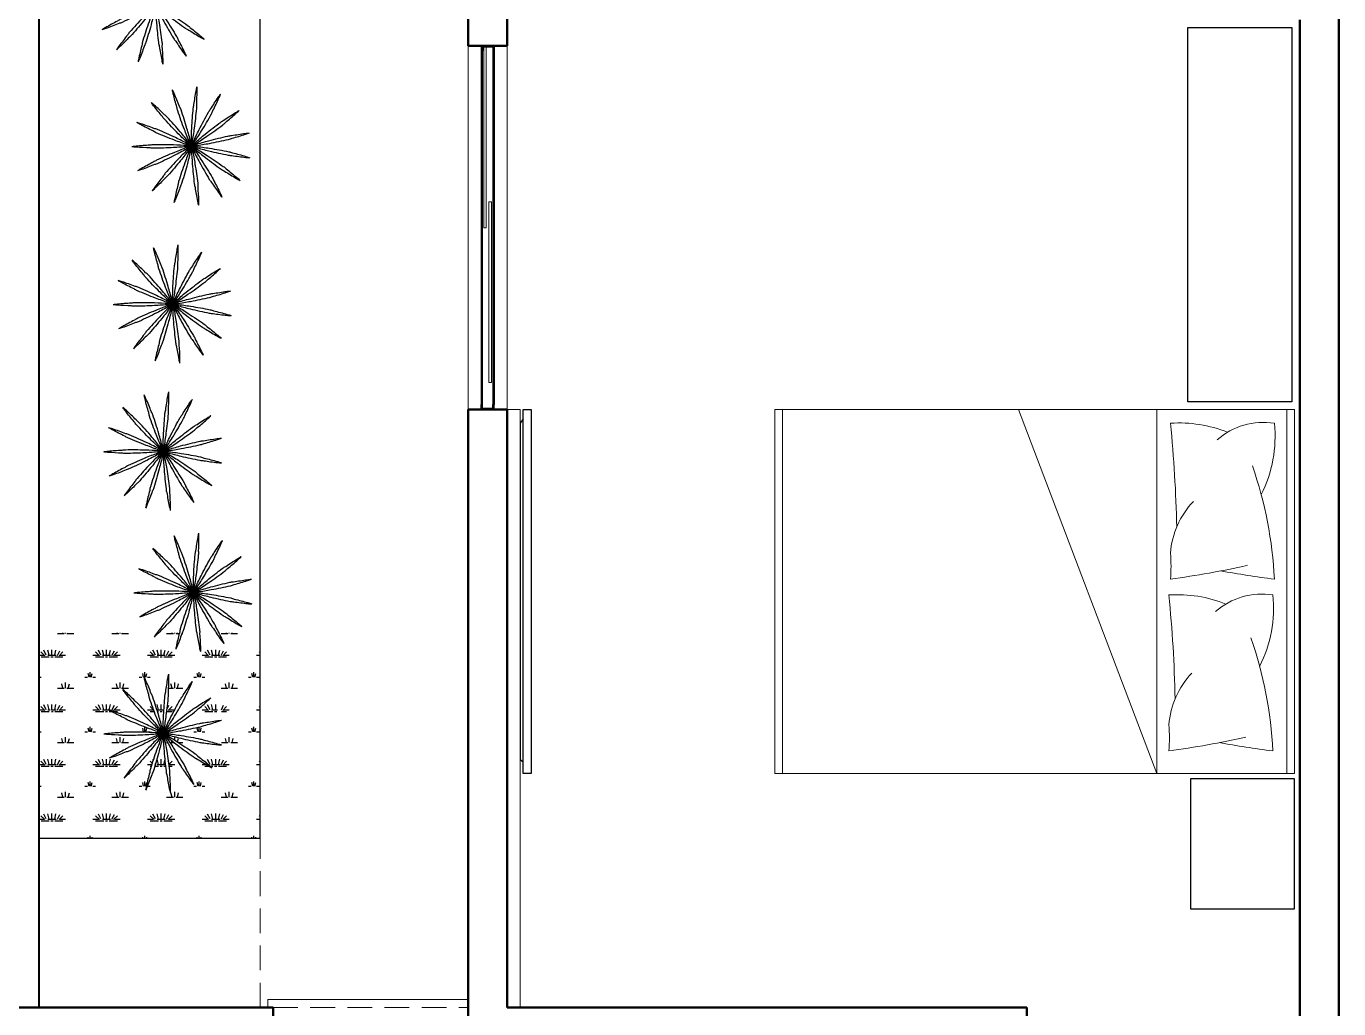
# Model space of a CAD drawing. Header units: millimetres. Extents: x 81693 to 98868, y 6565 to 11437.
# Drawn here: x 95139.4 to 95476.1, y 10851.1 to 11103.1 of the extents above; entities that cross this region are included whole.
import ezdxf

# ---------------------------------------------------------------- set-up
doc = ezdxf.new("R2010")
doc.units = ezdxf.units.MM
doc.linetypes.add('HIDDEN', pattern=[9.525, 6.35, -3.175])
for name, color, linetype in [('Grama', 84, 'Continuous'), ('Hachuria - Moveis', 1, 'Continuous'), ('MOD-Mobiliário', 2, 'Continuous'), ('MOLHO', 114, 'Continuous'), ('Piso', 55, 'Continuous'), ('PN010', 1, 'Continuous')]:
    doc.layers.add(name, color=color, linetype=linetype)
for name, color, linetype, lineweight in [('Hachura', 1, 'Continuous', 9), ('Moveis', 1, 'Continuous', 9), ('Parede Baixa', 5, 'Continuous', 50), ('Parede Corte', 4, 'Continuous', 40), ('Portas - Janelas', 2, 'Continuous', 20), ('Projeção Cobertura', 2, 'HIDDEN', 20), ('Projeção Janela', 15, 'HIDDEN', 9), ('Projeção Viga', 1, 'HIDDEN', 9)]:
    doc.layers.add(name, color=color, linetype=linetype, lineweight=lineweight)

# ---------------------------------------------------------------- blocks, each defined once
blk = doc.blocks.new('MOLHO1')
for q in [(-0.0735, 0.3723), (0.2453, 0.2896), (-0.3369, 0.1747), (-0.3466, -0.1545), (-0.0953, -0.3673), (0.2278, -0.3036), (0.3793, -0.0112)]:
    blk.add_line((0, 0), q)
for points in [[(-0.0735, 0.3723, 0.071554), (-0.0912, 0.3317, 0.064918), (-0.1008, 0.2629, 0.05107), (-0.0927, 0.1751, 0.05107)], [(-0.0735, 0.3723, -0.071554), (-0.0416, 0.3415, -0.064918), (-0.0066, 0.2815, -0.05107), (0.0192, 0.1972, -0.05107)], [(0.2453, 0.2896, 0.071554), (0.2024, 0.2781, 0.064918), (0.1427, 0.2427, 0.05107), (0.0791, 0.1816, 0.05107)], [(0.2453, 0.2896, -0.071554), (0.241, 0.2455, -0.064918), (0.2159, 0.1807, -0.05107), (0.1661, 0.108, -0.05107)], [(0.0192, 0.1972, -0.05107), (0.0273, 0.1094, -0.064918), (0.0177, 0.0406, -0.071554), (0, 0, -0.174779)], [(-0.3369, 0.1747, -0.071554), (-0.2929, 0.1803, -0.064918), (-0.2242, 0.1703, -0.05107), (-0.1422, 0.1379, -0.05107)], [(-0.3369, 0.1747, 0.071554), (-0.3162, 0.1355, 0.064918), (-0.2684, 0.0851, 0.05107), (-0.1947, 0.0367, 0.05107)], [(-0.0927, 0.1751, 0.05107), (-0.0669, 0.0908, 0.064918), (-0.0318, 0.0309, 0.071554), (0, 0, 0.174779)], [(0.0791, 0.1816, 0.05107), (0.0293, 0.1089, 0.064918), (0.0043, 0.0441, 0.071554), (0, 0, 0.174779)], [(-0.1422, 0.1379, -0.05107), (-0.0685, 0.0896, -0.064918), (-0.0207, 0.0392, -0.071554), (0, 0, -0.174779)], [(0.1661, 0.108, -0.05107), (0.1026, 0.0468, -0.064918), (0.0428, 0.0115, -0.071554), (0, 0, -0.174779)], [(0.1913, 0.0514, 0.05107), (0.1034, 0.045, 0.064918), (0.0372, 0.0242, 0.071554), (0, 0, 0.174779)], [(0.3793, -0.0112, 0.071554), (0.3437, 0.0151, 0.064918), (0.2787, 0.0398, 0.05107), (0.1913, 0.0514, 0.05107)], [(-0.1965, -0.0252, -0.05107), (-0.1128, 0.0023, -0.064918), (-0.0436, 0.0082, -0.071554), (0, 0, -0.174779)], [(-0.1947, 0.0367, 0.05107), (-0.1127, 0.0043, 0.064918), (-0.044, -0.0057, 0.071554), (0, 0, 0.174779)], [(-0.1501, -0.1293, 0.05107), (-0.0737, -0.0854, 0.064918), (-0.023, -0.0379, 0.071554), (0, 0, 0.174779)], [(-0.1028, -0.1693, -0.05107), (-0.0721, -0.0867, -0.064918), (-0.0336, -0.0289, -0.071554), (0, 0, -0.174779)], [(0.0683, -0.186, -0.05107), (0.0228, -0.1105, -0.064918), (0.0017, -0.0443, -0.071554), (0, 0, -0.174779)], [(0.188, -0.0626, -0.05107), (0.1006, -0.051, -0.064918), (0.0357, -0.0263, -0.071554), (0, 0, -0.174779)], [(0.1595, -0.1176, 0.05107), (0.0997, -0.0528, 0.064918), (0.0421, -0.014, 0.071554), (0, 0, 0.174779)], [(0.0075, -0.198, 0.05107), (0.0208, -0.1108, 0.064918), (0.0153, -0.0416, 0.071554), (0, 0, 0.174779)], [(-0.3466, -0.1545, -0.071554), (-0.3236, -0.1166, -0.064918), (-0.273, -0.0691, -0.05107), (-0.1965, -0.0252, -0.05107)], [(0.3793, -0.0112, -0.071554), (0.3422, -0.0354, -0.064918), (0.2759, -0.0562, -0.05107), (0.188, -0.0626, -0.05107)], [(-0.3466, -0.1545, 0.071554), (-0.3031, -0.1627, 0.064918), (-0.2339, -0.1568, 0.05107), (-0.1501, -0.1293, 0.05107)], [(0.2278, -0.3036, 0.071554), (0.2261, -0.2593, 0.064918), (0.2049, -0.1931, 0.05107), (0.1595, -0.1176, 0.05107)], [(-0.0953, -0.3673, -0.071554), (-0.1106, -0.3257, -0.064918), (-0.1162, -0.2565, -0.05107), (-0.1028, -0.1693, -0.05107)], [(0.2278, -0.3036, -0.071554), (0.1857, -0.2896, -0.064918), (0.1281, -0.2507, -0.05107), (0.0683, -0.186, -0.05107)], [(-0.0953, -0.3673, 0.071554), (-0.0617, -0.3384, 0.064918), (-0.0232, -0.2806, 0.05107), (0.0075, -0.198, 0.05107)]]:
    blk.add_lwpolyline(points, format="xyb")
blk = doc.blocks.new('VREG2')
at = {"layer": 'MOLHO', "xscale": 1.04751372467402, "yscale": 1.04751372467402, "zscale": 1.04751372467402, "rotation": 319.3896258453902}
blk.add_blockref('MOLHO1', (0.0043, -0.0462), dxfattribs=at)
blk = doc.blocks.new('MOLHO2')
for points in [[(-0.063, 0.454, -0.04965), (-0.063, 0.499, -0.013329), (-0.067, 0.668, -0.009979), (-0.066, 0.719, -0.607526)], [(-0.021, 0.458, 0.04965), (-0.03, 0.502, 0.013329), (-0.056, 0.669, 0.009979), (-0.066, 0.719, 0.607526)], [(0.127, 0.44, -0.04965), (0.146, 0.482, -0.013329), (0.21, 0.638, -0.009979), (0.232, 0.684, -0.607526)], [(0.167, 0.427, 0.04965), (0.177, 0.471, 0.013329), (0.221, 0.634, 0.009979), (0.232, 0.684, 0.607526)], [(-0.205, 0.41, 0.04965), (-0.231, 0.447, 0.013329), (-0.323, 0.589, 0.009979), (-0.353, 0.63, 0.607526)], [(-0.242, 0.389, -0.04965), (-0.26, 0.431, -0.013329), (-0.333, 0.583, -0.009979), (-0.353, 0.63, -0.607526)], [(0.295, 0.35, -0.04965), (0.329, 0.381, -0.013329), (0.452, 0.497, -0.009979), (0.49, 0.531, -0.607526)], [(0.326, 0.322, 0.04965), (0.353, 0.358, 0.013329), (0.46, 0.49, 0.009979), (0.49, 0.531, 0.607526)], [(-0.354, 0.291, 0.04965), (-0.393, 0.314, 0.013329), (-0.535, 0.406, 0.009979), (-0.579, 0.432, 0.607526)], [(-0.379, 0.257, -0.04965), (-0.413, 0.288, -0.013329), (-0.542, 0.397, -0.009979), (-0.579, 0.432, -0.607526)], [(0, 0, -0.009979), (-0.03, 0.041, -0.013329), (-0.122, 0.183, -0.009462), (-0.242, 0.389, -0.009462)], [(0, 0, 0.009979), (-0.02, 0.047, 0.013329), (-0.093, 0.199, 0.009462), (-0.205, 0.41, 0.009462)], [(0, 0, -0.009979), (-0.01, 0.05, -0.013329), (-0.037, 0.217, -0.009462), (-0.063, 0.454, -0.009462)], [(0, 0, 0.009979), (0.001, 0.051, 0.013329), (-0.004, 0.22, 0.009462), (-0.021, 0.458, 0.009462)], [(0, 0, -0.009979), (0.011, 0.05, -0.013329), (0.055, 0.213, -0.009462), (0.127, 0.44, -0.009462)], [(0, 0, 0.009979), (0.022, 0.046, 0.013329), (0.086, 0.202, 0.009462), (0.167, 0.427, 0.009462)], [(0, 0, -0.009979), (0.03, 0.041, -0.013329), (0.137, 0.172, -0.009462), (0.295, 0.35, -0.009462)], [(0, 0, 0.009979), (0.038, 0.033, 0.013329), (0.161, 0.15, 0.009462), (0.326, 0.322, 0.009462)], [(0, 0, -0.009979), (-0.044, 0.026, -0.013329), (-0.186, 0.118, -0.009462), (-0.379, 0.257, -0.009462)], [(0, 0, 0.009979), (-0.037, 0.035, 0.013329), (-0.166, 0.144, 0.009462), (-0.354, 0.291, 0.009462)], [(0, 0, -0.009979), (0.044, 0.025, -0.013329), (0.195, 0.102, -0.009462), (0.412, 0.2, -0.009462)], [(0, 0, 0.009979), (0.049, 0.015, 0.013329), (0.208, 0.071, 0.009462), (0.429, 0.161, 0.009462)], [(0.412, 0.2, -0.04965), (0.455, 0.214, -0.013329), (0.615, 0.271, -0.009979), (0.664, 0.285, -0.607526)], [(0.429, 0.161, 0.04965), (0.469, 0.183, 0.013329), (0.619, 0.26, 0.009979), (0.664, 0.285, 0.607526)], [(-0.451, 0.08, -0.04965), (-0.494, 0.095, -0.013329), (-0.656, 0.143, -0.009979), (-0.705, 0.159, -0.607526)], [(-0.442, 0.121, 0.04965), (-0.487, 0.127, 0.013329), (-0.654, 0.154, 0.009979), (-0.705, 0.159, 0.607526)], [(0, 0, -0.009979), (-0.051, 0.006, -0.013329), (-0.218, 0.032, -0.009462), (-0.451, 0.08, -0.009462)], [(0, 0, 0.009979), (-0.048, 0.017, 0.013329), (-0.21, 0.064, 0.009462), (-0.442, 0.121, 0.009462)], [(0, 0, -0.009979), (0.051, 0.005, -0.013329), (0.22, 0.014, -0.009462), (0.458, 0.015, -0.009462)], [(0.458, 0.015, -0.04965), (0.503, 0.01, -0.013329), (0.672, -0.003, -0.009979), (0.722, -0.009, -0.607526)], [(-0.453, -0.069, 0.04965), (-0.496, -0.082, 0.013329), (-0.66, -0.126, 0.009979), (-0.708, -0.141, 0.607526)], [(-0.445, -0.11, -0.04965), (-0.49, -0.114, -0.013329), (-0.658, -0.137, -0.009979), (-0.708, -0.141, -0.607526)], [(0, 0, 0.009979), (-0.051, -0.004, 0.013329), (-0.218, -0.027, 0.009462), (-0.453, -0.069, 0.009462)], [(0, 0, -0.009979), (-0.048, -0.015, -0.013329), (-0.212, -0.059, -0.009462), (-0.445, -0.11, -0.009462)], [(0, 0, 0.009979), (-0.045, -0.025, 0.013329), (-0.189, -0.113, 0.009462), (-0.386, -0.247, 0.009462)], [(0, 0, -0.009979), (-0.038, -0.034, -0.013329), (-0.17, -0.14, -0.009462), (-0.362, -0.281, -0.009462)], [(0, 0, 0.009979), (-0.031, -0.041, 0.013329), (-0.126, -0.18, 0.009462), (-0.252, -0.383, 0.009462)], [(0, 0, -0.009979), (-0.021, -0.046, -0.013329), (-0.098, -0.197, -0.009462), (-0.216, -0.404, -0.009462)], [(0, 0, 0.009979), (-0.012, -0.05, 0.013329), (-0.042, -0.216, 0.009462), (-0.075, -0.452, 0.009462)], [(0, 0, -0.009979), (0, -0.051, -0.013329), (-0.009, -0.22, -0.009462), (-0.033, -0.457, -0.009462)], [(0, 0, -0.009979), (0.038, -0.034, -0.013329), (0.157, -0.154, -0.009462), (0.318, -0.33, -0.009462)], [(0, 0, 0.009979), (0.05, -0.006, 0.013329), (0.219, -0.019, 0.009462), (0.457, -0.027, 0.009462)], [(0, 0, 0.009979), (0.044, -0.026, 0.013329), (0.192, -0.107, 0.009462), (0.407, -0.211, 0.009462)], [(0, 0, -0.009979), (0.048, -0.016, -0.013329), (0.206, -0.077, -0.009462), (0.425, -0.172, -0.009462)], [(0, 0, 0.009979), (0.029, -0.042, 0.013329), (0.132, -0.176, 0.009462), (0.286, -0.358, 0.009462)], [(0, 0, 0.009979), (0.01, -0.05, 0.013329), (0.049, -0.214, 0.009462), (0.116, -0.443, 0.009462)], [(0, 0, -0.009979), (0.02, -0.047, -0.013329), (0.081, -0.205, -0.009462), (0.156, -0.431, -0.009462)], [(0.457, -0.027, 0.04965), (0.503, -0.023, 0.013329), (0.672, -0.014, 0.009979), (0.722, -0.009, 0.607526)], [(-0.386, -0.247, 0.04965), (-0.42, -0.277, 0.013329), (-0.552, -0.383, 0.009979), (-0.59, -0.417, 0.607526)], [(-0.362, -0.281, -0.04965), (-0.401, -0.304, -0.013329), (-0.545, -0.392, -0.009979), (-0.59, -0.417, -0.607526)], [(0.407, -0.211, 0.04965), (0.45, -0.225, 0.013329), (0.608, -0.286, 0.009979), (0.656, -0.302, 0.607526)], [(0.425, -0.172, -0.04965), (0.464, -0.195, -0.013329), (0.612, -0.276, -0.009979), (0.656, -0.302, -0.607526)], [(-0.252, -0.383, 0.04965), (-0.271, -0.424, 0.013329), (-0.348, -0.575, 0.009979), (-0.369, -0.621, 0.607526)], [(-0.216, -0.404, -0.04965), (-0.243, -0.441, -0.013329), (-0.338, -0.58, -0.009979), (-0.369, -0.621, -0.607526)], [(-0.075, -0.452, 0.04965), (-0.075, -0.497, 0.013329), (-0.084, -0.666, 0.009979), (-0.085, -0.717, 0.607526)], [(-0.033, -0.457, -0.04965), (-0.043, -0.501, -0.013329), (-0.073, -0.668, -0.009979), (-0.085, -0.717, -0.607526)], [(0.116, -0.443, 0.04965), (0.133, -0.485, 0.013329), (0.194, -0.643, 0.009979), (0.214, -0.69, 0.607526)], [(0.156, -0.431, -0.04965), (0.165, -0.475, -0.013329), (0.205, -0.64, -0.009979), (0.214, -0.69, -0.607526)], [(0.286, -0.358, 0.04965), (0.319, -0.389, 0.013329), (0.439, -0.509, 0.009979), (0.476, -0.543, 0.607526)], [(0.318, -0.33, -0.04965), (0.344, -0.367, -0.013329), (0.447, -0.501, -0.009979), (0.476, -0.543, -0.607526)]]:
    blk.add_lwpolyline(points, format="xyb")
blk = doc.blocks.new('VEG3')
at = {"layer": 'MOLHO', "xscale": 0.6290189251151159, "yscale": 0.6290189251151159, "zscale": 0.6290189251151159}
blk.add_blockref('MOLHO2', (-0.121, 0.067), dxfattribs=at)
blk = doc.blocks.new('CAMA')
at = {"layer": 'Moveis'}
for p, q in [((-2487.43, 2453.89), (-2487.43, 2313.89)), ((-2287.43, 2453.89), (-2487.43, 2453.89)), ((-2484.43, 2453.89), (-2484.43, 2313.89)), ((-2340.43, 2313.89), (-2393.66, 2453.89)), ((-2340.43, 2313.89), (-2340.43, 2453.89)), ((-2290.43, 2313.89), (-2290.43, 2453.89)), ((-2287.43, 2313.89), (-2287.43, 2453.89)), ((-2487.43, 2313.89), (-2287.43, 2313.89))]:
    blk.add_line(p, q, dxfattribs=at)
for centre, radius, start, end in [((-2331.88, 2398.32), 50.46, 68.2853, 93.747), ((-2821.37, 2399.35), 488.68, 1.0964, 5.7926), ((-2299.39, 2421.99), 27.01, 81.0312, 131.4131), ((-2344.57, 2443.59), 49.65, 333.2123, 5.8776), ((-2450.92, 2381.08), 155.92, 2.7909, 19.1403), ((-2302.48, 2396.13), 32.8, 136.7518, 175.557), ((-2391.08, 2393.67), 56.12, 354.8889, 5.1111), ((-2381.31, 2729.56), 344, 277.7073, 282.7264), ((-2244.56, 2787.47), 402, 259.7822, 262.7656), ((-2332.49, 2332.23), 50.46, 68.2853, 93.747), ((-2821.98, 2333.27), 488.68, 1.0964, 5.7926), ((-2300, 2355.91), 27.01, 81.0312, 131.4131), ((-2345.18, 2377.5), 49.65, 333.2123, 5.8776), ((-2451.53, 2315), 155.92, 2.7909, 19.1403), ((-2303.09, 2330.05), 32.8, 136.7518, 175.557), ((-2391.69, 2327.59), 56.12, 354.8889, 5.1111), ((-2381.92, 2663.48), 344, 277.7073, 282.7264), ((-2245.17, 2721.39), 402, 259.7822, 262.7656)]:
    blk.add_arc(centre, radius, start, end, dxfattribs=at)

msp = doc.modelspace()

# ---------------------------------------------------------------- hatches: boundary and pattern name
at = {"layer": 'Grama', "transparency": 33554687}
h = msp.add_hatch(dxfattribs=at)
h.set_pattern_fill('GRASS2', color=256, scale=14, angle=360, pattern_type=2)
h.set_pattern_definition([(0, (-2058.807, 2975.28), (14, 14), [2.1, -0.42, 0.56, -0.42, 2.1, -8.4]), (0, (-2059.507, 2975.7), (14, 14), [1.4, -1.05, 2.1, -1.05, 1.4, -7]), (0, (-2054.607, 2981.3), (14, 14), [1.75, -0.7, 1.75, -9.8]), (0, (-2061.607, 2984.1), (14, 14), [0.7, -1.4, 0.7, -11.2]), (90, (-2060.207, 2984.1), (-14, 14), [1.26, -12.74]), (90, (-2056.007, 2975.7), (-14, 14), [1.4, -12.6]), (90, (-2052.507, 2981.3), (-14, 14), [1.4, -12.6]), (45, (-2054.187, 2975.56), (3e-15, 14), [1.4, -18.3989899]), (135, (-2057.827, 2975.56), (-14, 5e-15), [1.4, -18.3989899]), (63.434949, (-2054.6074, 2975.63), (7e-10, 14), [1.4, -29.9049517]), (75.9637565, (-2055.3074, 2975.7), (5e-10, 14), [1.4, -56.3234788]), (75.9637565, (-2051.8074, 2981.3), (5e-10, 14), [1.12, -56.6034788]), (75.9637565, (-2059.9274, 2984.1), (5e-10, 14), [0.98, -56.7434788]), (104.0362435, (-2056.7074, 2975.7), (-5e-10, 14), [1.4, -56.3234788]), (104.0362435, (-2053.2074, 2981.3), (-5e-10, 14), [1.12, -56.6034788]), (104.0362435, (-2060.4874, 2984.1), (-5e-10, 14), [0.98, -56.7434788]), (116.565051, (-2057.4074, 2975.63), (-6e-09, 14), [1.4, -29.9049352])])
edge = h.paths.add_edge_path()
edge.add_line((95199.4125, 10947.4964), (95183.8771, 10947.4964))
edge.add_arc((95117.0094, 10942.0104), 67.0923, 1.510027, 4.690227, ccw=False)
edge.add_arc((95157.1651, 10943.0689), 26.9227, -0.776953, 1.510027, ccw=False)
edge.add_arc((95210.1805, 10949.3276), 26.9227, 191.955736, 194.242717, ccw=False)
edge.add_arc((95249.4788, 10957.649), 67.0923, 188.901235, 191.955736, ccw=False)
edge.add_arc((95187.7999, 10948.7745), 4.8457, 195.29242, 198.116045, ccw=False)
edge.add_line((95183.1258, 10947.4964), (95179.4342, 10947.4964))
edge.add_arc((95116.2054, 10969.9353), 67.0923, 337.510027, 340.461053, ccw=False)
edge.add_arc((95153.32, 10954.5695), 26.9227, 335.223047, 337.510027, ccw=False)
edge.add_arc((95204.2976, 10938.7239), 26.9227, 167.955736, 170.242717, ccw=False)
edge.add_arc((95243.583, 10930.3418), 67.0923, 165.185691, 167.955736, ccw=False)
edge.add_line((95178.7208, 10947.4964), (95142.7458, 10947.4964))
edge.add_line((95142.7458, 10947.4964), (95142.7458, 10894.7209))
edge.add_line((95142.7458, 10894.7209), (95199.4125, 10894.7209))
edge.add_line((95199.4125, 10894.7209), (95199.4125, 10947.4964))
edge = h.paths.add_edge_path(flags=16)
edge.add_arc((95183.1373, 10927.9708), 4.8457, 139.349718, 150.747453, ccw=False)
edge.add_arc((95236.706, 10896.1362), 67.0923, 145.510027, 148.564528, ccw=False)
edge.add_arc((95203.5971, 10918.8828), 26.9227, 143.223047, 145.510027, ccw=False)
edge.add_arc((95157.0281, 10944.981), 26.9227, 335.955736, 338.242717, ccw=False)
edge.add_arc((95120.3439, 10961.3478), 67.0923, 332.901235, 335.955736, ccw=False)
edge.add_arc((95175.4595, 10932.2736), 4.8457, 330.71831, 342.116045, ccw=False)
edge.add_arc((95063.5602, 10994.9854), 133.1197, 328.564528, 330.731858, ccw=False)
edge.add_arc((95119.8966, 10960.5497), 67.0923, 325.510027, 328.564528, ccw=False)
edge.add_arc((95153.0054, 10937.8031), 26.9227, 323.223047, 325.510027, ccw=False)
edge.add_arc((95193.3537, 10902.3973), 26.9227, 131.955736, 134.242717, ccw=False)
edge.add_arc((95220.2094, 10872.5247), 67.0923, 128.901235, 131.955736, ccw=False)
edge.add_arc((95261.6732, 10821.1403), 133.1197, 126.733905, 128.901235, ccw=False)
edge.add_arc((95184.9535, 10923.9425), 4.8457, 115.349718, 126.747453, ccw=False)
edge.add_arc((95220.9426, 10873.0719), 67.0923, 121.510027, 124.564528, ccw=False)
edge.add_arc((95199.948, 10907.3185), 26.9227, 119.223047, 121.510027, ccw=False)
edge.add_arc((95168.0202, 10950.1018), 26.9227, 311.955736, 314.242717, ccw=False)
edge.add_arc((95141.1645, 10979.9744), 67.0923, 308.901235, 311.955736, ccw=False)
edge.add_arc((95179.6895, 10930.9962), 4.8457, 306.71831, 318.116045, ccw=False)
edge.add_arc((95102.9717, 11033.7999), 133.1197, 304.564528, 306.731858, ccw=False)
edge.add_arc((95140.4312, 10979.4272), 67.0923, 301.510027, 304.564528, ccw=False)
edge.add_arc((95161.4258, 10945.1806), 26.9227, 299.223047, 301.510027, ccw=False)
edge.add_arc((95183.8849, 10896.4247), 26.9227, 107.955736, 110.242717, ccw=False)
edge.add_arc((95196.2685, 10858.2115), 67.0923, 104.901235, 107.955736, ccw=False)
edge.add_arc((95213.2477, 10794.4046), 133.1197, 102.733905, 104.901235, ccw=False)
edge.add_arc((95184.9742, 10919.5239), 4.8457, 91.349718, 102.747453, ccw=False)
edge.add_arc((95197.161, 10858.4131), 67.0923, 97.510027, 100.564528, ccw=False)
edge.add_arc((95191.9108, 10898.2382), 26.9227, 95.223047, 97.510027, ccw=False)
edge.add_arc((95180.1448, 10950.3089), 26.9227, 287.955736, 290.242717, ccw=False)
edge.add_arc((95167.7612, 10988.5221), 67.0923, 284.901235, 287.955736, ccw=False)
edge.add_arc((95183.0343, 10928.1088), 4.8457, 282.71831, 294.116045, ccw=False)
edge.add_arc((95154.7631, 11053.2286), 133.1197, 280.564528, 282.731858, ccw=False)
edge.add_arc((95166.8687, 10988.3205), 67.0923, 277.510027, 280.564528, ccw=False)
edge.add_arc((95172.1189, 10948.4954), 26.9227, 275.223047, 277.510027, ccw=False)
edge.add_arc((95172.8055, 10894.8197), 26.9227, 83.955736, 86.242717, ccw=False)
edge.add_arc((95168.5758, 10854.8733), 67.0923, 80.901235, 83.955736, ccw=False)
edge.add_arc((95158.1344, 10789.6768), 133.1197, 78.733905, 80.901235, ccw=False)
edge.add_arc((95183.1959, 10915.4788), 4.8457, 67.349718, 78.747453, ccw=False)
edge.add_arc((95169.4731, 10854.6946), 67.0923, 73.510027, 76.564528, ccw=False)
edge.add_arc((95180.8751, 10893.212), 26.9227, 71.223047, 73.510027, ccw=False)
edge.add_arc((95191.3054, 10945.5666), 26.9227, 263.955736, 266.242717, ccw=False)
edge.add_arc((95195.5351, 10985.513), 67.0923, 260.901235, 263.955736, ccw=False)
edge.add_arc((95184.9155, 10924.1105), 4.8457, 258.71831, 270.116045, ccw=False)
edge.add_arc((95209.9793, 11049.9121), 133.1197, 256.564528, 258.731858, ccw=False)
edge.add_arc((95194.6378, 10985.6918), 67.0923, 253.510027, 256.564528, ccw=False)
edge.add_arc((95183.2357, 10947.1743), 26.9227, 251.223047, 253.510027, ccw=False)
edge.add_arc((95162.0311, 10897.8598), 26.9227, 59.955736, 62.242717, ccw=False)
edge.add_arc((95141.9194, 10863.0874), 67.0923, 56.901235, 59.955736, ccw=False)
edge.add_arc((95105.863, 10807.7743), 133.1197, 54.733905, 56.901235, ccw=False)
edge.add_arc((95179.926, 10912.5067), 4.8457, 43.349718, 54.747453, ccw=False)
edge.add_arc((95142.6665, 10862.5591), 67.0923, 49.510027, 52.564528, ccw=False)
edge.add_arc((95168.7492, 10893.109), 26.9227, 47.223047, 49.510027, ccw=False)
edge.add_arc((95199.5723, 10936.6949), 26.9227, 239.955736, 242.242717, ccw=False)
edge.add_arc((95219.684, 10971.4673), 67.0923, 236.901235, 239.955736, ccw=False)
edge.add_arc((95185.0079, 10919.6928), 4.8457, 234.71831, 246.116045, ccw=False)
edge.add_arc((95259.0728, 11024.4239), 133.1197, 232.564528, 234.731858, ccw=False)
edge.add_arc((95218.9369, 10971.9956), 67.0923, 229.510027, 232.564528, ccw=False)
edge.add_arc((95192.8542, 10941.4458), 26.9227, 227.223047, 229.510027, ccw=False)
edge.add_arc((95153.4248, 10905.0195), 26.9227, 35.955736, 38.242717, ccw=False)
edge.add_arc((95120.9086, 10881.4335), 67.0923, 32.901235, 35.955736, ccw=False)
edge.add_arc((95065.4715, 10845.5679), 133.1197, 30.733905, 32.901235, ccw=False)
edge.add_arc((95175.73, 10911.1216), 4.8457, 19.349718, 30.747453, ccw=False)
edge.add_arc((95121.3762, 10880.647), 67.0923, 25.510027, 28.564528, ccw=False)
edge.add_arc((95157.6297, 10897.9469), 26.9227, 23.223047, 25.510027, ccw=False)
edge.add_arc((95203.516, 10925.2278), 26.9227, 215.955736, 218.242717, ccw=False)
edge.add_arc((95236.0322, 10948.8138), 67.0923, 212.901235, 215.955736, ccw=False)
edge.add_arc((95183.2953, 10915.6194), 4.8457, 210.71831, 222.116045, ccw=False)
edge.add_arc((95293.555, 10981.1711), 133.1197, 208.564528, 210.731858, ccw=False)
edge.add_arc((95235.5646, 10949.6002), 67.0923, 205.510027, 208.564528, ccw=False)
edge.add_arc((95199.3111, 10932.3004), 26.9227, 203.223047, 205.510027, ccw=False)
edge.add_arc((95148.4746, 10915.0607), 26.9227, 11.955736, 14.242717, ccw=False)
edge.add_arc((95109.1763, 10906.7393), 67.0923, 8.901235, 11.955736, ccw=False)
edge.add_arc((95043.9442, 10896.5228), 133.1197, 6.733905, 8.901235, ccw=False)
edge.add_arc((95171.3334, 10911.5629), 4.8457, -4.650282, 6.747453, ccw=False)
edge.add_arc((95109.2836, 10905.8307), 67.0923, 1.510027, 4.564528, ccw=False)
edge.add_arc((95149.4393, 10906.8892), 26.9227, -0.776953, 1.510027, ccw=False)
edge.add_arc((95202.4546, 10913.1479), 26.9227, 191.955736, 194.242717, ccw=False)
edge.add_arc((95241.7529, 10921.4693), 67.0923, 188.901235, 191.955736, ccw=False)
edge.add_arc((95180.0741, 10912.5947), 4.8457, 186.71831, 198.116045, ccw=False)
edge.add_arc((95307.4636, 10927.6325), 133.1197, 184.564528, 186.731858, ccw=False)
edge.add_arc((95241.6457, 10922.378), 67.0923, 181.510027, 184.564528, ccw=False)
edge.add_arc((95201.4899, 10921.3194), 26.9227, 179.223047, 181.510027, ccw=False)
edge.add_arc((95148.0365, 10926.2472), 26.9227, 347.955736, 350.242717, ccw=False)
edge.add_arc((95108.7511, 10934.6293), 67.0923, 344.901235, 347.955736, ccw=False)
edge.add_arc((95045.0032, 10951.8283), 133.1197, 342.733905, 344.901235, ccw=False)
edge.add_arc((95167.4964, 10913.7543), 4.8457, 331.349718, 342.747453, ccw=False)
edge.add_arc((95108.4795, 10933.7556), 67.0923, 337.510027, 340.564528, ccw=False)
edge.add_arc((95145.5942, 10918.3898), 26.9227, 335.223047, 337.510027, ccw=False)
edge.add_arc((95196.5717, 10902.5442), 26.9227, 167.955736, 170.242717, ccw=False)
edge.add_arc((95235.8571, 10894.1621), 67.0923, 164.901235, 167.955736, ccw=False)
edge.add_arc((95175.9011, 10911.1418), 4.8457, 162.71831, 174.116045, ccw=False)
edge.add_arc((95298.3936, 10873.0655), 133.1197, 160.564528, 162.731858, ccw=False)
edge.add_arc((95236.1287, 10895.0358), 67.0923, 157.510027, 160.564528, ccw=False)
edge.add_arc((95199.0141, 10910.4015), 26.9227, 155.223047, 157.510027, ccw=False)
edge.add_arc((95152.1863, 10936.6448), 26.9227, 323.955736, 326.242717, ccw=False)
edge.add_arc((95119.7066, 10960.281), 67.0923, 320.901235, 323.955736, ccw=False)
edge.add_arc((95068.4654, 11001.9217), 133.1197, 318.733905, 320.901235, ccw=False)
edge.add_arc((95164.8824, 10917.3169), 4.8457, 307.349718, 318.747453, ccw=False)
edge.add_arc((95119.1031, 10959.5933), 67.0923, 313.510027, 316.564528, ccw=False)
edge.add_arc((95146.7592, 10930.4601), 26.9227, 311.223047, 313.510027, ccw=False)
edge.add_arc((95186.8845, 10895.2499), 26.9227, 143.955736, 146.242717, ccw=False)
edge.add_arc((95219.3642, 10871.6137), 67.0923, 140.901235, 143.955736, ccw=False)
edge.add_arc((95171.4979, 10911.5117), 4.8457, 138.71831, 150.116045, ccw=False)
edge.add_arc((95267.9134, 10826.9051), 133.1197, 136.564528, 138.731858, ccw=False)
edge.add_arc((95219.9676, 10872.3014), 67.0923, 133.510027, 136.564528, ccw=False)
edge.add_arc((95192.3116, 10901.4346), 26.9227, 131.223047, 133.510027, ccw=False)
edge.add_arc((95160.2063, 10944.4556), 26.9227, 299.955736, 302.242717, ccw=False)
edge.add_arc((95140.1484, 10979.259), 67.0923, 296.901235, 299.955736, ccw=False)
edge.add_arc((95110.274, 11038.1414), 133.1197, 294.733905, 296.901235, ccw=False)
edge.add_arc((95163.9434, 10921.6347), 4.8457, 283.349718, 294.747453, ccw=False)
edge.add_arc((95139.3173, 10978.8762), 67.0923, 289.510027, 292.564528, ccw=False)
edge.add_arc((95152.7329, 10941.013), 26.9227, 287.223047, 289.510027, ccw=False)
edge.add_arc((95175.0679, 10892.5265), 26.9227, 119.955736, 122.242717, ccw=False)
edge.add_arc((95195.1259, 10857.723), 67.0923, 116.901235, 119.955736, ccw=False)
edge.add_arc((95167.6258, 10913.6407), 4.8457, 114.71831, 126.116045, ccw=False)
edge.add_arc((95221.2931, 10797.133), 133.1197, 112.564528, 114.731858, ccw=False)
edge.add_arc((95195.9569, 10858.1058), 67.0923, 109.510027, 112.564528, ccw=False)
edge.add_arc((95182.5413, 10895.969), 26.9227, 107.223047, 109.510027, ccw=False)
edge.add_arc((95170.7099, 10948.329), 26.9227, 275.955736, 278.242717, ccw=False)
edge.add_arc((95166.5419, 10988.2819), 67.0923, 272.901235, 275.955736, ccw=False)
edge.add_arc((95163.2, 11054.2246), 133.1197, 270.733905, 272.901235, ccw=False)
edge.add_arc((95164.8419, 10925.9611), 4.8457, 259.349718, 270.747453, ccw=False)
edge.add_arc((95165.6271, 10988.2702), 67.0923, 265.510027, 268.564528, ccw=False)
edge.add_arc((95162.4824, 10948.2238), 26.9227, 263.223047, 265.510027, ccw=False)
edge.add_arc((95163.1652, 10894.8447), 26.9227, 95.955736, 98.242717, ccw=False)
edge.add_arc((95167.3332, 10854.8918), 67.0923, 92.901235, 95.955736, ccw=False)
edge.add_arc((95164.9544, 10917.1604), 4.8457, 90.71831, 102.116045, ccw=False)
edge.add_arc((95166.594, 10788.8969), 133.1197, 88.564528, 90.731858, ccw=False)
edge.add_arc((95168.2481, 10854.9035), 67.0923, 85.510027, 88.564528, ccw=False)
edge.add_arc((95171.3928, 10894.9499), 26.9227, 83.223047, 85.510027, ccw=False)
edge.add_arc((95181.8809, 10947.5954), 26.9227, 251.955736, 254.242717, ccw=False)
edge.add_arc((95194.3236, 10985.7894), 67.0923, 248.901235, 251.955736, ccw=False)
edge.add_arc((95218.0919, 11047.3904), 133.1197, 246.733905, 248.901235, ccw=False)
edge.add_arc((95167.4223, 10929.548), 4.8457, 235.349718, 246.747453, ccw=False)
edge.add_arc((95193.483, 10986.1509), 67.0923, 241.510027, 244.564528, ccw=False)
edge.add_arc((95174.3219, 10950.8457), 26.9227, 239.223047, 241.510027, ccw=False)
edge.add_arc((95153.2344, 10901.8037), 26.9227, 71.955736, 74.242717, ccw=False)
edge.add_arc((95140.7918, 10863.6097), 67.0923, 68.901235, 71.955736, ccw=False)
edge.add_arc((95163.9456, 10921.4625), 4.8457, 66.71831, 78.116045, ccw=False)
edge.add_arc((95113.274, 10803.621), 133.1197, 64.564528, 66.731858, ccw=False)
edge.add_arc((95141.6324, 10863.2483), 67.0923, 61.510027, 64.564528, ccw=False)
edge.add_arc((95160.7935, 10898.5534), 26.9227, 59.223047, 61.510027, ccw=False)
edge.add_arc((95191.7878, 10942.3816), 26.9227, 227.955736, 230.242717, ccw=False)
edge.add_arc((95218.6896, 10972.2127), 67.0923, 224.901235, 227.955736, ccw=False)
edge.add_arc((95265.4584, 11018.8205), 133.1197, 222.733905, 224.901235, ccw=False)
edge.add_arc((95171.2387, 10931.7753), 4.8457, 211.349718, 222.747453, ccw=False)
edge.add_arc((95218.0687, 10972.8847), 67.0923, 217.510027, 220.564528, ccw=False)
edge.add_arc((95186.2043, 10948.4254), 26.9227, 215.223047, 217.510027, ccw=False)
edge.add_arc((95146.9928, 10912.2004), 26.9227, 47.955736, 50.242717, ccw=False)
edge.add_arc((95120.0909, 10882.3693), 67.0923, 44.901235, 47.955736, ccw=False)
edge.add_arc((95164.7738, 10925.8029), 4.8457, 42.71831, 54.116045, ccw=False)
edge.add_arc((95070.5526, 10838.7594), 133.1197, 40.564528, 42.731858, ccw=False)
edge.add_arc((95120.7118, 10881.6972), 67.0923, 37.510027, 40.564528, ccw=False)
edge.add_arc((95152.5763, 10906.1565), 26.9227, 35.223047, 37.510027, ccw=False)
edge.add_arc((95198.7175, 10933.589), 26.9227, 203.955736, 206.242717, ccw=False)
edge.add_arc((95235.4269, 10949.8991), 67.0923, 200.901235, 203.955736, ccw=False)
edge.add_arc((95297.1094, 10973.4549), 133.1197, 198.733905, 200.901235, ccw=False)
edge.add_arc((95175.631, 10932.2578), 4.8457, 187.349718, 198.747453, ccw=False)
edge.add_arc((95235.1331, 10950.7656), 67.0923, 193.510027, 196.564528, ccw=False)
edge.add_arc((95196.0749, 10941.3813), 26.9227, 191.223047, 193.510027, ccw=False)
edge.add_arc((95145.5194, 10924.2369), 26.9227, 23.955736, 26.242717, ccw=False)
edge.add_arc((95108.8099, 10907.9268), 67.0923, 20.901235, 23.955736, ccw=False)
edge.add_arc((95167.2958, 10929.4312), 4.8457, 18.71831, 30.116045, ccw=False)
edge.add_arc((95045.8166, 10888.2362), 133.1197, 16.564528, 18.731858, ccw=False)
edge.add_arc((95109.1038, 10907.0603), 67.0923, 13.510027, 16.564528, ccw=False)
edge.add_arc((95148.1619, 10916.4446), 26.9227, 11.223047, 13.510027, ccw=False)
edge.add_arc((95201.4718, 10922.738), 26.9227, 179.955736, 182.242717, ccw=False)
edge.add_arc((95241.6415, 10922.707), 67.0923, 176.901235, 179.955736, ccw=False)
edge.add_arc((95307.5723, 10919.1377), 133.1197, 174.733905, 176.901235, ccw=False)
edge.add_arc((95179.8398, 10930.912), 4.8457, 163.349718, 174.747453, ccw=False)
edge.add_arc((95241.7254, 10923.6181), 67.0923, 169.510027, 172.564528, ccw=False)
edge.add_arc((95202.2271, 10930.9315), 26.9227, 167.223047, 169.510027, ccw=False)
edge.add_arc((95149.0691, 10935.8321), 26.9227, -0.044264, 2.242717, ccw=False)
edge.add_arc((95108.8994, 10935.8631), 67.0923, 356.901235, 359.955736, ccw=False)
edge.add_arc((95171.0756, 10931.72), 4.8457, -5.28169, 6.116045, ccw=False)
edge.add_arc((95043.3433, 10943.4966), 133.1197, 352.564528, 354.731858, ccw=False)
edge.add_arc((95108.8154, 10934.952), 67.0923, 349.510027, 352.564528, ccw=False)
edge.add_arc((95148.3137, 10927.6386), 26.9227, 347.223047, 349.510027, ccw=False)
edge.add_arc((95199.5745, 10911.7049), 26.9227, 155.955736, 158.242717, ccw=False)
edge.add_arc((95236.2587, 10895.3381), 67.0923, 152.901235, 155.955736, ccw=False)
edge.add_arc((95295.0377, 10865.2609), 133.1197, 150.733905, 152.901235, ccw=False)
h.paths.add_polyline_path([(95188.4361, 10916.7408), (95189.46, 10917.8647), (95189.46, 10932.2335), (95188.4361, 10931.1097)], flags=16)
h.paths.add_polyline_path([(95145.885, 10916.0246), (95145.5811, 10916.7408), (95145.5811, 10931.1097), (95145.885, 10930.3934)], flags=16)

# ---------------------------------------------------------------- linework, layer by layer
at = {"layer": 'Hachura'}
for points in [[(95256.7458, 11051.3876), (95256.7458, 11097.7209)], [(95257.4125, 11097.7209), (95257.4125, 11051.3876), (95256.7458, 11051.3876)], [(95258.0791, 11011.7209), (95258.0791, 11058.0542), (95258.7458, 11058.0542), (95258.7458, 11011.7209), (95258.0791, 11011.7209)]]:
    msp.add_lwpolyline(points, dxfattribs=at)
at = {"layer": 'Hachuria - Moveis'}
for p, q in [((95256.0791, 11098.0542), (95256.0791, 11096.7209)), ((95256.4125, 11096.7209), (95256.0791, 11096.7209)), ((95259.0791, 11097.7209), (95256.4125, 11097.7209)), ((95256.4125, 11097.7209), (95256.4125, 11096.7209)), ((95259.0791, 11097.7209), (95259.0791, 11096.7209)), ((95259.0791, 11096.7209), (95259.4125, 11096.7209)), ((95259.4125, 11098.0542), (95259.4125, 11096.7209)), ((95256.4125, 11006.0542), (95256.0791, 11006.0542)), ((95256.0791, 11004.7209), (95256.0791, 11006.0542)), ((95256.4125, 11005.0542), (95256.4125, 11006.0542)), ((95259.0791, 11005.0542), (95259.0791, 11006.0542)), ((95259.0791, 11006.0542), (95259.4125, 11006.0542)), ((95259.4125, 11004.7209), (95259.4125, 11006.0542)), ((95259.0791, 11005.0542), (95256.4125, 11005.0542))]:
    msp.add_line(p, q, dxfattribs=at)
msp.add_lwpolyline([(95437.4147, 11102.7209), (95464.0791, 11102.7209), (95464.0791, 11006.7209), (95437.4147, 11006.7209)], close=True, dxfattribs=at)
msp.add_lwpolyline([(95438.0794, 10876.7209), (95464.7458, 10876.7209), (95464.7458, 10910.0542), (95438.0814, 10910.0542), (95438.0794, 10876.7209)], dxfattribs=at)
at = {"layer": 'MOD-Mobiliário', "color": 1, "linetype": 'Continuous', "ltscale": 10}
msp.add_lwpolyline([(95266.908, 10911.3876), (95266.908, 11004.7209), (95268.921, 11004.7209), (95268.921, 10911.3876)], close=True, dxfattribs=at)
msp.add_lwpolyline([(95266.908, 10964.3753), (95266.908, 11002.3506), (95266.0791, 11001.284), (95266.0791, 10914.9431), (95266.908, 10914.3505), (95266.908, 10956.3234)], dxfattribs=at)
at = {"layer": 'Parede Baixa'}
for p, q in [((95476.084, 10201.3876), (95476.084, 11294.7209)), ((95252.7458, 11098.0542), (95252.7458, 11154.7209)), ((95262.7458, 11098.0542), (95262.7458, 11144.7209)), ((95466.0791, 10798.0542), (95466.0791, 11104.7209)), ((95262.7458, 11098.0542), (95252.7458, 11098.0542)), ((95252.7458, 10841.3876), (95252.7458, 11004.7209)), ((95262.7458, 11004.7209), (95252.7458, 11004.7209)), ((95262.7458, 10851.3876), (95262.7458, 11004.7209)), ((95202.7458, 10851.3876), (95136.0791, 10851.3876)), ((95202.7458, 10841.3876), (95202.7458, 10851.3876)), ((95396.0791, 10851.3876), (95262.7458, 10851.3876)), ((95396.0791, 10798.0542), (95396.0791, 10851.3876))]:
    msp.add_line(p, q, dxfattribs=at)
at = {"layer": 'Parede Corte'}
msp.add_line((95142.7458, 10851.3876), (95142.7458, 11263.983), dxfattribs=at)
at = {"layer": 'Piso'}
for p, q in [((95256.0791, 11096.7209), (95256.0791, 11006.0542)), ((95256.4125, 11006.0542), (95256.4125, 11096.7209)), ((95259.0791, 11096.7209), (95259.0791, 11006.0542)), ((95259.4125, 11096.7209), (95259.4125, 11006.0542))]:
    msp.add_line(p, q, dxfattribs=at)
at = {"layer": 'PN010'}
for p, q in [((95199.4125, 10894.7331), (95199.4125, 11194.7209)), ((95199.4125, 10894.7209), (95142.7458, 10894.7209))]:
    msp.add_line(p, q, dxfattribs=at)
at = {"layer": 'Portas - Janelas'}
for p, q in [((95252.7458, 11098.0542), (95252.7458, 11004.7209)), ((95262.7458, 11098.0542), (95262.7458, 11004.7209)), ((95252.7458, 10853.3876), (95201.4125, 10853.3876)), ((95201.4125, 10851.3876), (95201.4125, 10853.3876))]:
    msp.add_line(p, q, dxfattribs=at)
msp.add_lwpolyline([(95262.7458, 11004.7209), (95266.0791, 11004.7209), (95266.0791, 10851.3876)], dxfattribs=at)
at = {"layer": 'Projeção Cobertura'}
msp.add_line((95199.4125, 10851.3876), (95199.4125, 11154.7209), dxfattribs=at)
at = {"layer": 'Projeção Janela'}
msp.add_line((95202.7458, 10851.3876), (95252.7458, 10851.3876), dxfattribs=at)
at = {"layer": 'Projeção Viga'}
msp.add_line((95476.0791, 11386.8288), (95476.0791, 8663.3876), dxfattribs=at)

# ---------------------------------------------------------------- block references
at = {"layer": 'Hachura'}
for name, p, xscale, yscale, zscale, rotation in [('VREG2', (95106.3096, 11145.8933), 66.66666666666653, 66.66666666666653, 66.66666666666653, 239.9999999999999), ('VEG3', (95172.713, 11113.1553), -33.59999999999999, 33.6, 33.6, 240), ('VEG3', (95181.8875, 11076.9755), -33.59999999999999, 33.6, 33.6, 240), ('VEG3', (95177.0588, 11036.4543), -33.59999999999999, 33.6, 33.6, 240), ('VEG3', (95174.6472, 10998.6933), -33.59999999999999, 33.6, 33.6, 240), ('VEG3', (95182.3731, 10962.5136), -33.59999999999999, 33.6, 33.6, 240), ('VEG3', (95174.6472, 10926.3338), -33.59999999999999, 33.6, 33.6, 240)]:
    msp.add_blockref(name, p, dxfattribs=dict(at, xscale=xscale, yscale=yscale, zscale=zscale, rotation=rotation))
at = {"layer": 'Moveis', "xscale": 0.6666666666666666, "yscale": 0.6666666666666666, "zscale": 0.6666666666666666}
msp.add_blockref('CAMA', (96989.6983, 9368.7947), dxfattribs=at)

doc.saveas('drawing.dxf')
